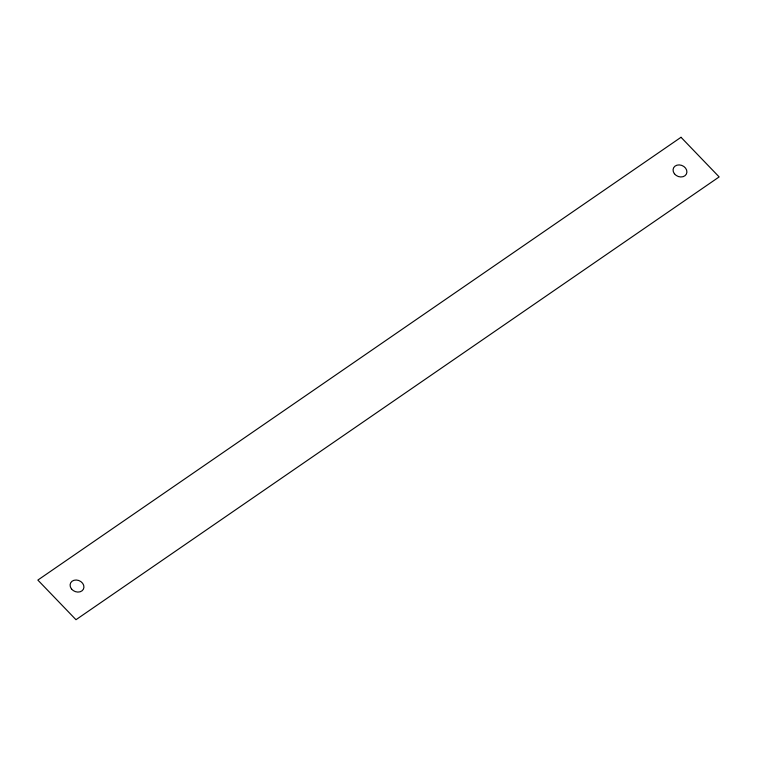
<?xml version="1.0" encoding="UTF-8"?>
<svg xmlns="http://www.w3.org/2000/svg" width="757" height="757" viewBox="0 0 757 757"><rect width="100%" height="100%" fill="white"/><g stroke="black" fill="none" stroke-linecap="round" stroke-linejoin="round"><path stroke-width="1.14" d="M681.016 137.291L37.85 580.08L75.984 619.709L719.15 176.92L681.016 137.291M674.411 173.76A7.125 5.81 23.7 0 0 686.334 174.157A7.125 5.81 23.7 0 0 679.218 164.903A7.125 5.81 23.7 0 0 674.411 173.76M71.442 588.87A7.125 5.81 23.7 0 0 83.365 589.268A7.125 5.81 23.7 0 0 76.239 580.013A7.125 5.81 23.7 0 0 71.442 588.87"/></g></svg>
